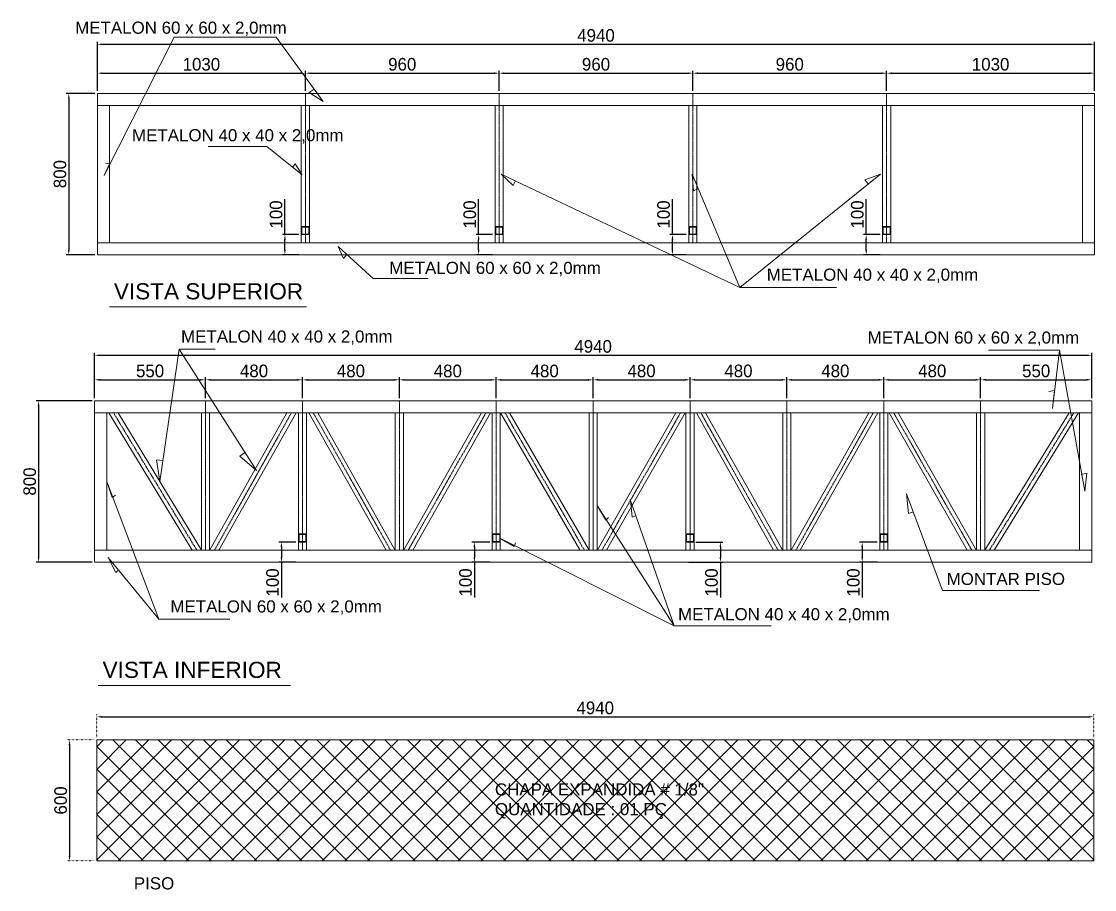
# Model space of a CAD drawing. Header units: millimetres. Extents: x 264998 to 288730, y -52980 to -35752.
# Drawn here: x 265786 to 271102, y -52157 to -47854 of the extents above; entities that cross this region are included whole.
import ezdxf

# ---------------------------------------------------------------- set-up
doc = ezdxf.new("R2010")
doc.units = ezdxf.units.MM
doc.header["$LTSCALE"] = 0.2
for name, pattern in [('ACAD_ISO02W100', [15, 12, -3]), ('ACAD_ISO07W100', [3, 0, -3]), ('CENTER', [50.8, 31.75, -6.35, 6.35, -6.35])]:
    doc.linetypes.add(name, pattern=pattern)
for name, color, linetype, lineweight in [('03', 3, 'Continuous', 15), ('04', 4, 'Continuous', 5), ('CENT 1', 1, 'CENTER', 9), ('COTA', 1, 'Continuous', 9), ('FRL2', 2, 'ACAD_ISO02W100', 13), ('TESTE', 8, 'Continuous', 15)]:
    doc.layers.add(name, color=color, linetype=linetype, lineweight=lineweight)
doc.styles.add('1-20', font='arial.ttf', dxfattribs={"height": 4})
doc.styles.add('1-75', font='arial.ttf', dxfattribs={"height": 15})
doc.dimstyles.new('ESC25', dxfattribs={"dimscale": 25, "dimtxt": 2.5, "dimasz": 1, "dimexe": 0.5, "dimexo": 0.5, "dimgap": 0.5, "dimtad": 1, "dimdec": 0, "dimzin": 0, "dimdsep": 46, "dimtxsty": 'Standard', "dimcen": 1.5, "dimclrd": 1, "dimclre": 1, "dimclrt": 2, "dimadec": 0, "dimazin": 0, "dimtfac": 1, "dimtdec": 0, "dimtofl": 0, "dimtmove": 0, "dimatfit": 3, "dimfxl": 1, "dimtolj": 1, "dimtzin": 0, "dimarcsym": 0})

# ---------------------------------------------------------------- blocks, each defined once
blk = doc.blocks.new('*D9')
at = {"layer": '03', "color": 1, "lineweight": -2, "transparency": 16777216}
for p, q in [((266147.8, -49722.1), (266147.8, -49496.3)), ((266172.8, -49508.8), (271062.8, -49508.8)), ((271087.8, -49722.1), (271087.8, -49496.3))]:
    blk.add_line(p, q, dxfattribs=at)
at = {"layer": '03', "color": 1, "transparency": 16777216}
for points in [[(266172.8, -49504.7), (266172.8, -49513), (266147.8, -49508.8)], [(271062.8, -49504.7), (271062.8, -49513), (271087.8, -49508.8)]]:
    blk.add_solid(points, dxfattribs=at)
at = {"layer": '03', "color": 2, "transparency": 16777216, "insert": (268617.8, -49465.1), "char_height": 62.5, "attachment_point": 5}
blk.add_mtext('\\A1;4940', dxfattribs=at)
blk = doc.blocks.new('*D10')
at = {"layer": '03', "color": 1, "lineweight": -2, "transparency": 16777216}
for p, q in [((266135.3, -49734.6), (265857.8, -49734.6)), ((265870.3, -49759.6), (265870.3, -50509.6)), ((266135.3, -50534.6), (265857.8, -50534.6))]:
    blk.add_line(p, q, dxfattribs=at)
at = {"layer": '03', "color": 1, "transparency": 16777216}
for points in [[(265866.1, -49759.6), (265874.4, -49759.6), (265870.3, -49734.6)], [(265866.1, -50509.6), (265874.4, -50509.6), (265870.3, -50534.6)]]:
    blk.add_solid(points, dxfattribs=at)
at = {"layer": '03', "color": 2, "transparency": 16777216, "insert": (265826.5, -50134.6), "char_height": 62.5, "attachment_point": 5, "rotation": 90}
blk.add_mtext('\\A1;800', dxfattribs=at)
blk = doc.blocks.new('*D11')
at = {"layer": '03', "color": 1, "lineweight": -2, "transparency": 16777216}
for p, q in [((266147.8, -49722.1), (266147.8, -49617.8)), ((266172.8, -49630.3), (266672.8, -49630.3)), ((266697.8, -49722.1), (266697.8, -49617.8))]:
    blk.add_line(p, q, dxfattribs=at)
at = {"layer": '03', "color": 1, "transparency": 16777216}
for points in [[(266172.8, -49626.1), (266172.8, -49634.4), (266147.8, -49630.3)], [(266672.8, -49626.1), (266672.8, -49634.4), (266697.8, -49630.3)]]:
    blk.add_solid(points, dxfattribs=at)
at = {"layer": '03', "color": 2, "transparency": 16777216, "insert": (266422.8, -49586.5), "char_height": 62.5, "attachment_point": 5}
blk.add_mtext('\\A1;550', dxfattribs=at)
blk = doc.blocks.new('*D12')
at = {"layer": '03', "color": 1, "lineweight": -2, "transparency": 16777216}
for p, q in [((266697.8, -49722.1), (266697.8, -49617.8)), ((266722.8, -49630.3), (267152.8, -49630.3)), ((267177.8, -49722.1), (267177.8, -49617.8))]:
    blk.add_line(p, q, dxfattribs=at)
at = {"layer": '03', "color": 1, "transparency": 16777216}
for points in [[(266722.8, -49626.1), (266722.8, -49634.4), (266697.8, -49630.3)], [(267152.8, -49626.1), (267152.8, -49634.4), (267177.8, -49630.3)]]:
    blk.add_solid(points, dxfattribs=at)
at = {"layer": '03', "color": 2, "transparency": 16777216, "insert": (266937.8, -49586.5), "char_height": 62.5, "attachment_point": 5}
blk.add_mtext('\\A1;480', dxfattribs=at)
blk = doc.blocks.new('*D13')
at = {"layer": '03', "color": 1, "lineweight": -2, "transparency": 16777216}
for p, q in [((268617.8, -49722.1), (268617.8, -49617.8)), ((268642.8, -49630.3), (269072.8, -49630.3)), ((269097.8, -49722.1), (269097.8, -49617.8))]:
    blk.add_line(p, q, dxfattribs=at)
at = {"layer": '03', "color": 1, "transparency": 16777216}
for points in [[(268642.8, -49626.1), (268642.8, -49634.4), (268617.8, -49630.3)], [(269072.8, -49626.1), (269072.8, -49634.4), (269097.8, -49630.3)]]:
    blk.add_solid(points, dxfattribs=at)
at = {"layer": '03', "color": 2, "transparency": 16777216, "insert": (268857.8, -49586.5), "char_height": 62.5, "attachment_point": 5}
blk.add_mtext('\\A1;480', dxfattribs=at)
blk = doc.blocks.new('*D14')
at = {"layer": '03', "color": 1, "lineweight": -2, "transparency": 16777216}
for p, q in [((269097.8, -49722.1), (269097.8, -49617.8)), ((269122.8, -49630.3), (269552.8, -49630.3)), ((269577.8, -49722.1), (269577.8, -49617.8))]:
    blk.add_line(p, q, dxfattribs=at)
at = {"layer": '03', "color": 1, "transparency": 16777216}
for points in [[(269122.8, -49626.1), (269122.8, -49634.4), (269097.8, -49630.3)], [(269552.8, -49626.1), (269552.8, -49634.4), (269577.8, -49630.3)]]:
    blk.add_solid(points, dxfattribs=at)
at = {"layer": '03', "color": 2, "transparency": 16777216, "insert": (269337.8, -49586.5), "char_height": 62.5, "attachment_point": 5}
blk.add_mtext('\\A1;480', dxfattribs=at)
blk = doc.blocks.new('*D15')
at = {"layer": '03', "color": 1, "lineweight": -2, "transparency": 16777216}
for p, q in [((269577.8, -49722.1), (269577.8, -49617.8)), ((269602.8, -49630.3), (270032.8, -49630.3)), ((270057.8, -49722.1), (270057.8, -49617.8))]:
    blk.add_line(p, q, dxfattribs=at)
at = {"layer": '03', "color": 1, "transparency": 16777216}
for points in [[(269602.8, -49626.1), (269602.8, -49634.4), (269577.8, -49630.3)], [(270032.8, -49626.1), (270032.8, -49634.4), (270057.8, -49630.3)]]:
    blk.add_solid(points, dxfattribs=at)
at = {"layer": '03', "color": 2, "transparency": 16777216, "insert": (269817.8, -49586.5), "char_height": 62.5, "attachment_point": 5}
blk.add_mtext('\\A1;480', dxfattribs=at)
blk = doc.blocks.new('*D16')
at = {"layer": '03', "color": 1, "lineweight": -2, "transparency": 16777216}
for p, q in [((270057.8, -49722.1), (270057.8, -49617.8)), ((270082.8, -49630.3), (270512.8, -49630.3)), ((270537.8, -49722.1), (270537.8, -49617.8))]:
    blk.add_line(p, q, dxfattribs=at)
at = {"layer": '03', "color": 1, "transparency": 16777216}
for points in [[(270082.8, -49626.1), (270082.8, -49634.4), (270057.8, -49630.3)], [(270512.8, -49626.1), (270512.8, -49634.4), (270537.8, -49630.3)]]:
    blk.add_solid(points, dxfattribs=at)
at = {"layer": '03', "color": 2, "transparency": 16777216, "insert": (270297.8, -49586.5), "char_height": 62.5, "attachment_point": 5}
blk.add_mtext('\\A1;480', dxfattribs=at)
blk = doc.blocks.new('*D17')
at = {"layer": '03', "color": 1, "lineweight": -2, "transparency": 16777216}
for p, q in [((270537.8, -49722.1), (270537.8, -49617.8)), ((270562.8, -49630.3), (271062.8, -49630.3)), ((271087.8, -49722.1), (271087.8, -49617.8))]:
    blk.add_line(p, q, dxfattribs=at)
at = {"layer": '03', "color": 1, "transparency": 16777216}
for points in [[(270562.8, -49626.1), (270562.8, -49634.4), (270537.8, -49630.3)], [(271062.8, -49626.1), (271062.8, -49634.4), (271087.8, -49630.3)]]:
    blk.add_solid(points, dxfattribs=at)
at = {"layer": '03', "color": 2, "transparency": 16777216, "insert": (270812.8, -49586.5), "char_height": 62.5, "attachment_point": 5}
blk.add_mtext('\\A1;550', dxfattribs=at)
blk = doc.blocks.new('*D22')
at = {"layer": '03', "color": 1, "lineweight": -2, "transparency": 16777216}
for p, q in [((266162, -48198.2), (266162, -47954.6)), ((266187, -47967.1), (271077, -47967.1)), ((271102, -48198.2), (271102, -47954.6))]:
    blk.add_line(p, q, dxfattribs=at)
at = {"layer": '03', "color": 1, "transparency": 16777216}
for points in [[(266187, -47963), (266187, -47971.3), (266162, -47967.1)], [(271077, -47963), (271077, -47971.3), (271102, -47967.1)]]:
    blk.add_solid(points, dxfattribs=at)
at = {"layer": '03', "color": 2, "transparency": 16777216, "insert": (268632, -47923.4), "char_height": 62.5, "attachment_point": 5}
blk.add_mtext('\\A1;4940', dxfattribs=at)
blk = doc.blocks.new('*D23')
at = {"layer": '03', "color": 1, "lineweight": -2, "transparency": 16777216}
for p, q in [((266149.5, -48210.7), (266007.6, -48210.7)), ((266020.1, -48235.7), (266020.1, -48985.7)), ((266149.5, -49010.7), (266007.6, -49010.7))]:
    blk.add_line(p, q, dxfattribs=at)
at = {"layer": '03', "color": 1, "transparency": 16777216}
for points in [[(266016, -48235.7), (266024.3, -48235.7), (266020.1, -48210.7)], [(266016, -48985.7), (266024.3, -48985.7), (266020.1, -49010.7)]]:
    blk.add_solid(points, dxfattribs=at)
at = {"layer": '03', "color": 2, "transparency": 16777216, "insert": (265976.4, -48610.7), "char_height": 62.5, "attachment_point": 5, "rotation": 90}
blk.add_mtext('\\A1;800', dxfattribs=at)
blk = doc.blocks.new('*D24')
at = {"layer": '03', "color": 1, "lineweight": -2, "transparency": 16777216}
for p, q in [((266162, -48198.2), (266162, -48098)), ((266187, -48110.5), (267167, -48110.5)), ((267192, -48198.2), (267192, -48098))]:
    blk.add_line(p, q, dxfattribs=at)
at = {"layer": '03', "color": 1, "transparency": 16777216}
for points in [[(266187, -48106.3), (266187, -48114.6), (266162, -48110.5)], [(267167, -48106.3), (267167, -48114.6), (267192, -48110.5)]]:
    blk.add_solid(points, dxfattribs=at)
at = {"layer": '03', "color": 2, "transparency": 16777216, "insert": (266677, -48066.7), "char_height": 62.5, "attachment_point": 5}
blk.add_mtext('\\A1;1030', dxfattribs=at)
blk = doc.blocks.new('*D25')
at = {"layer": '03', "color": 1, "lineweight": -2, "transparency": 16777216}
for p, q in [((267192, -48198.2), (267192, -48098)), ((267217, -48110.5), (268127, -48110.5)), ((268152, -48198.2), (268152, -48098))]:
    blk.add_line(p, q, dxfattribs=at)
at = {"layer": '03', "color": 1, "transparency": 16777216}
for points in [[(267217, -48106.3), (267217, -48114.6), (267192, -48110.5)], [(268127, -48106.3), (268127, -48114.6), (268152, -48110.5)]]:
    blk.add_solid(points, dxfattribs=at)
at = {"layer": '03', "color": 2, "transparency": 16777216, "insert": (267672, -48066.7), "char_height": 62.5, "attachment_point": 5}
blk.add_mtext('\\A1;960', dxfattribs=at)
blk = doc.blocks.new('*D26')
at = {"layer": '03', "color": 1, "lineweight": -2, "transparency": 16777216}
for p, q in [((268152, -48198.2), (268152, -48098)), ((268177, -48110.5), (269087, -48110.5)), ((269112, -48198.2), (269112, -48098))]:
    blk.add_line(p, q, dxfattribs=at)
at = {"layer": '03', "color": 1, "transparency": 16777216}
for points in [[(268177, -48106.3), (268177, -48114.6), (268152, -48110.5)], [(269087, -48106.3), (269087, -48114.6), (269112, -48110.5)]]:
    blk.add_solid(points, dxfattribs=at)
at = {"layer": '03', "color": 2, "transparency": 16777216, "insert": (268632, -48066.7), "char_height": 62.5, "attachment_point": 5}
blk.add_mtext('\\A1;960', dxfattribs=at)
blk = doc.blocks.new('*D27')
at = {"layer": '03', "color": 1, "lineweight": -2, "transparency": 16777216}
for p, q in [((269112, -48198.2), (269112, -48098)), ((269137, -48110.5), (270047, -48110.5)), ((270072, -48198.2), (270072, -48098))]:
    blk.add_line(p, q, dxfattribs=at)
at = {"layer": '03', "color": 1, "transparency": 16777216}
for points in [[(269137, -48106.3), (269137, -48114.6), (269112, -48110.5)], [(270047, -48106.3), (270047, -48114.6), (270072, -48110.5)]]:
    blk.add_solid(points, dxfattribs=at)
at = {"layer": '03', "color": 2, "transparency": 16777216, "insert": (269592, -48066.7), "char_height": 62.5, "attachment_point": 5}
blk.add_mtext('\\A1;960', dxfattribs=at)
blk = doc.blocks.new('*D28')
at = {"layer": '03', "color": 1, "lineweight": -2, "transparency": 16777216}
for p, q in [((270072, -48198.2), (270072, -48098)), ((270097, -48110.5), (271077, -48110.5)), ((271102, -48198.2), (271102, -48098))]:
    blk.add_line(p, q, dxfattribs=at)
at = {"layer": '03', "color": 1, "transparency": 16777216}
for points in [[(270097, -48106.3), (270097, -48114.6), (270072, -48110.5)], [(271077, -48106.3), (271077, -48114.6), (271102, -48110.5)]]:
    blk.add_solid(points, dxfattribs=at)
at = {"layer": '03', "color": 2, "transparency": 16777216, "insert": (270587, -48066.7), "char_height": 62.5, "attachment_point": 5}
blk.add_mtext('\\A1;1030', dxfattribs=at)
blk = doc.blocks.new('*D29')
at = {"layer": 'TESTE', "color": 1, "lineweight": -2, "transparency": 16777216}
for p, q in [((267177.8, -49722.1), (267177.8, -49618)), ((267202.8, -49630.5), (267632.8, -49630.5)), ((267657.8, -49722.1), (267657.8, -49618))]:
    blk.add_line(p, q, dxfattribs=at)
at = {"layer": 'TESTE', "color": 1, "transparency": 16777216}
for points in [[(267202.8, -49626.4), (267202.8, -49634.7), (267177.8, -49630.5)], [(267632.8, -49626.4), (267632.8, -49634.7), (267657.8, -49630.5)]]:
    blk.add_solid(points, dxfattribs=at)
at = {"layer": 'TESTE', "color": 2, "transparency": 16777216, "insert": (267417.8, -49586.8), "char_height": 62.5, "attachment_point": 5}
blk.add_mtext('\\A1;480', dxfattribs=at)
blk = doc.blocks.new('*D30')
at = {"layer": 'TESTE', "color": 1, "lineweight": -2, "transparency": 16777216}
for p, q in [((267657.8, -49722.1), (267657.8, -49618)), ((267682.8, -49630.5), (268112.8, -49630.5)), ((268137.8, -49722.1), (268137.8, -49618))]:
    blk.add_line(p, q, dxfattribs=at)
at = {"layer": 'TESTE', "color": 1, "transparency": 16777216}
for points in [[(267682.8, -49626.4), (267682.8, -49634.7), (267657.8, -49630.5)], [(268112.8, -49626.4), (268112.8, -49634.7), (268137.8, -49630.5)]]:
    blk.add_solid(points, dxfattribs=at)
at = {"layer": 'TESTE', "color": 2, "transparency": 16777216, "insert": (267897.8, -49586.8), "char_height": 62.5, "attachment_point": 5}
blk.add_mtext('\\A1;480', dxfattribs=at)
blk = doc.blocks.new('*D31')
at = {"layer": 'TESTE', "color": 1, "lineweight": -2, "transparency": 16777216}
for p, q in [((268137.8, -49722.1), (268137.8, -49618)), ((268162.8, -49630.5), (268592.8, -49630.5)), ((268617.8, -49722.1), (268617.8, -49618))]:
    blk.add_line(p, q, dxfattribs=at)
at = {"layer": 'TESTE', "color": 1, "transparency": 16777216}
for points in [[(268162.8, -49626.4), (268162.8, -49634.7), (268137.8, -49630.5)], [(268592.8, -49626.4), (268592.8, -49634.7), (268617.8, -49630.5)]]:
    blk.add_solid(points, dxfattribs=at)
at = {"layer": 'TESTE', "color": 2, "transparency": 16777216, "insert": (268377.8, -49586.8), "char_height": 62.5, "attachment_point": 5}
blk.add_mtext('\\A1;480', dxfattribs=at)
blk = doc.blocks.new('*D32')
at = {"layer": 'COTA', "color": 1, "linetype": 'ACAD_ISO07W100', "lineweight": -2, "transparency": 16777216}
for p, q in [((266145.9, -51415.4), (266011.1, -51415.4)), ((266145.9, -52015.4), (266011.1, -52015.4))]:
    blk.add_line(p, q, dxfattribs=at)
at = {"layer": 'COTA', "color": 1, "lineweight": -2, "transparency": 16777216}
blk.add_line((266023.6, -51440.4), (266023.6, -51990.4), dxfattribs=at)
at = {"layer": 'COTA', "color": 1, "transparency": 16777216}
for points in [[(266019.4, -51440.4), (266027.7, -51440.4), (266023.6, -51415.4)], [(266019.4, -51990.4), (266027.7, -51990.4), (266023.6, -52015.4)]]:
    blk.add_solid(points, dxfattribs=at)
at = {"layer": 'COTA', "color": 2, "transparency": 16777216, "insert": (265979.8, -51715.4), "char_height": 62.5, "attachment_point": 5, "rotation": 90}
blk.add_mtext('\\A1;600', dxfattribs=at)
blk = doc.blocks.new('*D33')
at = {"layer": 'COTA', "color": 1, "linetype": 'ACAD_ISO07W100', "lineweight": -2, "transparency": 16777216}
for p, q in [((266158.4, -51402.9), (266158.4, -51288.1)), ((271098.4, -51402.9), (271098.4, -51288.1))]:
    blk.add_line(p, q, dxfattribs=at)
at = {"layer": 'COTA', "color": 1, "lineweight": -2, "transparency": 16777216}
blk.add_line((266183.4, -51300.6), (271073.4, -51300.6), dxfattribs=at)
at = {"layer": 'COTA', "color": 1, "transparency": 16777216}
for points in [[(266183.4, -51296.5), (266183.4, -51304.8), (266158.4, -51300.6)], [(271073.4, -51296.5), (271073.4, -51304.8), (271098.4, -51300.6)]]:
    blk.add_solid(points, dxfattribs=at)
at = {"layer": 'COTA', "color": 2, "transparency": 16777216, "insert": (268628.4, -51256.9), "char_height": 62.5, "attachment_point": 5}
blk.add_mtext('\\A1;4940', dxfattribs=at)
blk = doc.blocks.new('*D38')
at = {"layer": 'COTA', "color": 1, "lineweight": -2, "transparency": 16777216}
for p, q in [((267145.3, -50434.6), (267061, -50434.6)), ((267073.5, -50459.6), (267073.5, -50509.6)), ((267145.3, -50534.6), (267061, -50534.6)), ((267073.5, -50534.6), (267073.5, -50709.6))]:
    blk.add_line(p, q, dxfattribs=at)
at = {"layer": 'COTA', "color": 1, "transparency": 16777216}
for points in [[(267069.3, -50459.6), (267077.7, -50459.6), (267073.5, -50434.6)], [(267069.3, -50509.6), (267077.7, -50509.6), (267073.5, -50534.6)]]:
    blk.add_solid(points, dxfattribs=at)
at = {"layer": 'COTA', "color": 2, "transparency": 16777216, "insert": (267029.8, -50634.6), "char_height": 62.5, "attachment_point": 5, "rotation": 90}
blk.add_mtext('\\A1;100', dxfattribs=at)
blk = doc.blocks.new('*D39')
at = {"layer": 'COTA', "color": 1, "lineweight": -2, "transparency": 16777216}
for p, q in [((268105.3, -50434.6), (268017, -50434.6)), ((268029.5, -50459.6), (268029.5, -50509.6)), ((268105.3, -50534.6), (268017, -50534.6)), ((268029.5, -50534.6), (268029.5, -50709.6))]:
    blk.add_line(p, q, dxfattribs=at)
at = {"layer": 'COTA', "color": 1, "transparency": 16777216}
for points in [[(268025.3, -50459.6), (268033.7, -50459.6), (268029.5, -50434.6)], [(268025.3, -50509.6), (268033.7, -50509.6), (268029.5, -50534.6)]]:
    blk.add_solid(points, dxfattribs=at)
at = {"layer": 'COTA', "color": 2, "transparency": 16777216, "insert": (267985.8, -50634.6), "char_height": 62.5, "attachment_point": 5, "rotation": 90}
blk.add_mtext('\\A1;100', dxfattribs=at)
blk = doc.blocks.new('*D40')
at = {"layer": 'COTA', "color": 1, "lineweight": -2, "transparency": 16777216}
for p, q in [((269127.3, -50434.6), (269260.7, -50434.6)), ((269248.2, -50459.6), (269248.2, -50509.6)), ((269090.3, -50534.6), (269260.7, -50534.6)), ((269248.2, -50534.6), (269248.2, -50709.6))]:
    blk.add_line(p, q, dxfattribs=at)
at = {"layer": 'COTA', "color": 1, "transparency": 16777216}
for points in [[(269244, -50459.6), (269252.4, -50459.6), (269248.2, -50434.6)], [(269244, -50509.6), (269252.4, -50509.6), (269248.2, -50534.6)]]:
    blk.add_solid(points, dxfattribs=at)
at = {"layer": 'COTA', "color": 2, "transparency": 16777216, "insert": (269204.4, -50634.6), "char_height": 62.5, "attachment_point": 5, "rotation": 90}
blk.add_mtext('\\A1;100', dxfattribs=at)
blk = doc.blocks.new('*D41')
at = {"layer": 'COTA', "color": 1, "lineweight": -2, "transparency": 16777216}
for p, q in [((270025.3, -50434.6), (269938.3, -50434.6)), ((269950.8, -50459.6), (269950.8, -50509.6)), ((270025.3, -50534.6), (269938.3, -50534.6)), ((269950.8, -50534.6), (269950.8, -50709.6))]:
    blk.add_line(p, q, dxfattribs=at)
at = {"layer": 'COTA', "color": 1, "transparency": 16777216}
for points in [[(269946.6, -50459.6), (269955, -50459.6), (269950.8, -50434.6)], [(269946.6, -50509.6), (269955, -50509.6), (269950.8, -50534.6)]]:
    blk.add_solid(points, dxfattribs=at)
at = {"layer": 'COTA', "color": 2, "transparency": 16777216, "insert": (269907, -50634.6), "char_height": 62.5, "attachment_point": 5, "rotation": 90}
blk.add_mtext('\\A1;100', dxfattribs=at)
blk = doc.blocks.new('*D42')
at = {"layer": 'COTA', "color": 1, "lineweight": -2, "transparency": 16777216}
for p, q in [((267090.6, -48910.7), (267090.6, -48735.7)), ((267159.5, -48910.7), (267078.1, -48910.7)), ((267090.6, -48985.7), (267090.6, -48935.7)), ((267159.5, -49010.7), (267078.1, -49010.7))]:
    blk.add_line(p, q, dxfattribs=at)
at = {"layer": 'COTA', "color": 1, "transparency": 16777216}
for points in [[(267086.5, -48935.7), (267094.8, -48935.7), (267090.6, -48910.7)], [(267086.5, -48985.7), (267094.8, -48985.7), (267090.6, -49010.7)]]:
    blk.add_solid(points, dxfattribs=at)
at = {"layer": 'COTA', "color": 2, "transparency": 16777216, "insert": (267046.9, -48810.7), "char_height": 62.5, "attachment_point": 5, "rotation": 90}
blk.add_mtext('\\A1;100', dxfattribs=at)
blk = doc.blocks.new('*D43')
at = {"layer": 'COTA', "color": 1, "lineweight": -2, "transparency": 16777216}
for p, q in [((268050.6, -48910.7), (268050.6, -48735.7)), ((268119.5, -48910.7), (268038.1, -48910.7)), ((268050.6, -48985.7), (268050.6, -48935.7)), ((268119.5, -49010.7), (268038.1, -49010.7))]:
    blk.add_line(p, q, dxfattribs=at)
at = {"layer": 'COTA', "color": 1, "transparency": 16777216}
for points in [[(268046.5, -48935.7), (268054.8, -48935.7), (268050.6, -48910.7)], [(268046.5, -48985.7), (268054.8, -48985.7), (268050.6, -49010.7)]]:
    blk.add_solid(points, dxfattribs=at)
at = {"layer": 'COTA', "color": 2, "transparency": 16777216, "insert": (268006.9, -48810.7), "char_height": 62.5, "attachment_point": 5, "rotation": 90}
blk.add_mtext('\\A1;100', dxfattribs=at)
blk = doc.blocks.new('*D44')
at = {"layer": 'COTA', "color": 1, "lineweight": -2, "transparency": 16777216}
for p, q in [((269010.6, -48910.7), (269010.6, -48735.7)), ((269079.5, -48910.7), (268998.1, -48910.7)), ((269010.6, -48985.7), (269010.6, -48935.7)), ((269079.5, -49010.7), (268998.1, -49010.7))]:
    blk.add_line(p, q, dxfattribs=at)
at = {"layer": 'COTA', "color": 1, "transparency": 16777216}
for points in [[(269006.5, -48935.7), (269014.8, -48935.7), (269010.6, -48910.7)], [(269006.5, -48985.7), (269014.8, -48985.7), (269010.6, -49010.7)]]:
    blk.add_solid(points, dxfattribs=at)
at = {"layer": 'COTA', "color": 2, "transparency": 16777216, "insert": (268966.9, -48810.7), "char_height": 62.5, "attachment_point": 5, "rotation": 90}
blk.add_mtext('\\A1;100', dxfattribs=at)
blk = doc.blocks.new('*D45')
at = {"layer": 'COTA', "color": 1, "lineweight": -2, "transparency": 16777216}
for p, q in [((269970.6, -48910.7), (269970.6, -48735.7)), ((270039.5, -48910.7), (269958.1, -48910.7)), ((269970.6, -48985.7), (269970.6, -48935.7)), ((270039.5, -49010.7), (269958.1, -49010.7))]:
    blk.add_line(p, q, dxfattribs=at)
at = {"layer": 'COTA', "color": 1, "transparency": 16777216}
for points in [[(269966.5, -48935.7), (269974.8, -48935.7), (269970.6, -48910.7)], [(269966.5, -48985.7), (269974.8, -48985.7), (269970.6, -49010.7)]]:
    blk.add_solid(points, dxfattribs=at)
at = {"layer": 'COTA', "color": 2, "transparency": 16777216, "insert": (269926.9, -48810.7), "char_height": 62.5, "attachment_point": 5, "rotation": 90}
blk.add_mtext('\\A1;100', dxfattribs=at)

msp = doc.modelspace()

# ---------------------------------------------------------------- hatches: boundary and pattern name
at = {"layer": '03'}
h = msp.add_hatch(dxfattribs=at)
h.set_pattern_fill('ANSI37', color=256, scale=25)
h.set_pattern_definition([(45, (-49.41, 1479.136), (-56.1266, 56.1266), []), (135, (-49.41, 1479.136), (-56.1266, -56.1266), [])])
h.paths.add_polyline_path([(266158.4, -51415.4), (266158.4, -52015.4), (271098.4, -52015.4), (271098.4, -51415.4)])
h.paths.add_polyline_path([(268111.5, -51825.3), (269003.1, -51825.3), (269003.1, -51707.9), (268111.5, -51707.9)], flags=24)
h.paths.add_polyline_path([(268115.6, -51707.3), (269182.6, -51707.3), (269182.6, -51614.3), (268115.6, -51614.3)], flags=24)

# ---------------------------------------------------------------- linework, layer by layer
at = {"layer": '03', "color": 3}
for p, q in [((266162, -48210.7), (271102, -48210.7)), ((266162, -49010.7), (266162, -48210.7)), ((271102, -48210.7), (271102, -49010.7)), ((266162, -48270.7), (271102, -48270.7)), ((266222, -48950.7), (266222, -48270.7)), ((267172, -48270.7), (267172, -48950.7)), ((267212, -48270.7), (267212, -48950.7)), ((268132, -48270.7), (268132, -48950.7)), ((268172, -48270.7), (268172, -48950.7)), ((269092, -48270.7), (269092, -48950.7)), ((269132, -48270.7), (269132, -48950.7)), ((270052, -48270.7), (270052, -48950.7)), ((270092, -48270.7), (270092, -48950.7)), ((271042, -48270.7), (271042, -48950.7)), ((266162, -48950.7), (271102, -48950.7)), ((266162, -49010.7), (271102, -49010.7)), ((266147.8, -49734.6), (271087.8, -49734.6)), ((266147.8, -50534.6), (266147.8, -49734.6)), ((271087.8, -49734.6), (271087.8, -50534.6)), ((266147.8, -49794.6), (271087.8, -49794.6)), ((266207.8, -50474.6), (266207.8, -49794.6)), ((266631.6, -50474.6), (266218.5, -49794.6)), ((266677.8, -50474.7), (266264.6, -49794.6)), ((266677.8, -49793.6), (266677.8, -50474.6)), ((266717.8, -49793.6), (266717.8, -50474.6)), ((266717.9, -50476.3), (267100.8, -49794.6)), ((266764, -50474.6), (267146.1, -49794.6)), ((267157.8, -49794.6), (267157.8, -50474.6)), ((267197.8, -49794.6), (267197.8, -50474.6)), ((267591.6, -50474.6), (267209.1, -49794.6)), ((267637.8, -50476.2), (267254.3, -49794.6)), ((267637.8, -49793.6), (267637.8, -50474.6)), ((267677.8, -49793.6), (267677.8, -50474.6)), ((267677.9, -50476.1), (268064.2, -49794.6)), ((267724, -50474.6), (268109.5, -49794.6)), ((268117.8, -49794.6), (268117.8, -50474.6)), ((268157.8, -49794.6), (268157.8, -50474.6)), ((268551.7, -50473.6), (268158.4, -49794.6)), ((268597.8, -50474.6), (268204, -49794.6)), ((268597.8, -49793.6), (268597.8, -50474.6)), ((268637.8, -49793.6), (268637.8, -50474.6)), ((268637.9, -50475.9), (269028, -49794.6)), ((268684, -50474.6), (269073.4, -49794.6)), ((269077.8, -49794.6), (269077.8, -50474.6)), ((269117.8, -49794.6), (269117.8, -50474.6)), ((269511.3, -50474.6), (269129.1, -49794.6)), ((269557.5, -50476.2), (269174.3, -49794.6)), ((269557.8, -49793.6), (269557.8, -50474.6)), ((269597.8, -49793.6), (269597.8, -50474.6)), ((269598.7, -50474.6), (269983.2, -49794.6)), ((269644, -50474.6), (270028.5, -49794.6)), ((270037.8, -49794.6), (270037.8, -50474.6)), ((270077.8, -49794.6), (270077.8, -50474.6)), ((270471.6, -50474.6), (270084.4, -49794.6)), ((270517.8, -50476), (270129.8, -49794.6)), ((270517.8, -49793.6), (270517.8, -50474.6)), ((270557.8, -49793.6), (270557.8, -50474.6)), ((270557.8, -50474.4), (270976.2, -49794.6)), ((270604, -50474.6), (271022.5, -49794.6)), ((271027.8, -49794.6), (271027.8, -50474.6)), ((266147.8, -50474.6), (271087.8, -50474.6)), ((266147.8, -50534.6), (271087.8, -50534.6))]:
    msp.add_line(p, q, dxfattribs=at)
at = {"layer": '03'}
for p, q in [((267197.8, -50394.6), (267157.8, -50394.6)), ((267157.8, -50394.6), (267157.8, -50434.6)), ((267194.8, -50397.6), (267160.8, -50397.6)), ((267160.8, -50397.6), (267160.8, -50431.6)), ((267194.8, -50431.6), (267194.8, -50397.6)), ((267197.8, -50434.6), (267197.8, -50394.6)), ((268157.8, -50394.6), (268117.8, -50394.6)), ((268117.8, -50394.6), (268117.8, -50434.6)), ((268154.8, -50397.6), (268120.8, -50397.6)), ((268120.8, -50397.6), (268120.8, -50431.6)), ((268154.8, -50431.6), (268154.8, -50397.6)), ((268157.8, -50434.6), (268157.8, -50394.6)), ((269117.8, -50394.6), (269077.8, -50394.6)), ((269077.8, -50394.6), (269077.8, -50434.6)), ((269114.8, -50397.6), (269080.8, -50397.6)), ((269080.8, -50397.6), (269080.8, -50431.6)), ((269114.8, -50431.6), (269114.8, -50397.6)), ((269117.8, -50434.6), (269117.8, -50394.6)), ((270077.8, -50394.6), (270037.8, -50394.6)), ((270037.8, -50394.6), (270037.8, -50434.6)), ((270074.8, -50397.6), (270040.8, -50397.6)), ((270040.8, -50397.6), (270040.8, -50431.6)), ((270074.8, -50431.6), (270074.8, -50397.6)), ((270077.8, -50434.6), (270077.8, -50394.6)), ((267157.8, -50434.6), (267197.8, -50434.6)), ((267160.8, -50431.6), (267194.8, -50431.6)), ((268117.8, -50434.6), (268157.8, -50434.6)), ((268120.8, -50431.6), (268154.8, -50431.6)), ((269077.8, -50434.6), (269117.8, -50434.6)), ((269080.8, -50431.6), (269114.8, -50431.6)), ((270037.8, -50434.6), (270077.8, -50434.6)), ((270040.8, -50431.6), (270074.8, -50431.6)), ((268787.8, -50474.6), (269387.8, -50474.6))]:
    msp.add_line(p, q, dxfattribs=at)
msp.add_lwpolyline([(266247.8, -49794.6), (270987.8, -49794.6)], dxfattribs=at)
msp.add_lwpolyline([(266158.4, -51415.4), (271098.4, -51415.4), (271098.4, -52015.4), (266158.4, -52015.4)], close=True, dxfattribs=at)
at = {"layer": '04'}
for p, q in [((266542.7, -47931.5), (266194.5, -48617.5)), ((266542.7, -47931.5), (267047.8, -47931.5)), ((267047.8, -47931.5), (267280.8, -48250.8)), ((267211.1, -48206.6), (267235.5, -48188.8)), ((267280.8, -48250.8), (267211.1, -48206.6)), ((267001.5, -48473.2), (266710.5, -48473.2)), ((267001.5, -48473.2), (267177, -48614.3)), ((266194.5, -48617.5), (266222.3, -48559.4)), ((266222.3, -48559.4), (266202.3, -48556.9)), ((267142, -48560.3), (267129.3, -48576)), ((267177, -48614.3), (267142, -48560.3)), ((269343.8, -49172.7), (268162, -48610.7)), ((267528.6, -49128.2), (267354.5, -48969.7)), ((267354.5, -48969.7), (267380.6, -49028.6)), ((267380.6, -49028.6), (267398.1, -49009.4)), ((267800.9, -49128.2), (267528.6, -49128.2)), ((266566.9, -49478.6), (266471.2, -50134.7)), ((266949.7, -50079.1), (266566.9, -49478.6)), ((266566.9, -49478.6), (266745.8, -49478.6)), ((270928.7, -49483.7), (270577.3, -49483.7)), ((270928.7, -49483.7), (270893, -49771.7)), ((271053.8, -50181.8), (270928.7, -49483.7)), ((270903, -49683.3), (270875.7, -49689)), ((270893, -49771.7), (270903, -49683.3)), ((266471.2, -50134.7), (266455, -50027)), ((266455, -50027), (266484.1, -50030.6)), ((266866.6, -50008.7), (266891, -49992.3)), ((266949.7, -50079.1), (266866.6, -50008.7)), ((271063.8, -50093.5), (271036.5, -50099.2)), ((271053.8, -50181.8), (271063.8, -50093.5)), ((266466.6, -50816.7), (266207.8, -50134.6)), ((266466.6, -50816.7), (266214.6, -50510.3)), ((266817.9, -50816.7), (266466.6, -50816.7))]:
    msp.add_line(p, q, dxfattribs=at)
at = {"layer": '04', "color": 4}
for p, q in [((268161.9, -48610.7), (268221.8, -48667.3)), ((268221.8, -48667.3), (268232.7, -48643.7)), ((269108.6, -48610.7), (269343.8, -49172.7)), ((269108.6, -48610.7), (269114.8, -48692.8)), ((269343.8, -49172.7), (270042, -48610.7)), ((270042, -48610.7), (269964.7, -48639.1)), ((269964.7, -48639.1), (269980.9, -48659.4)), ((269114.8, -48692.8), (269138.8, -48682.8)), ((269823.9, -49172.7), (269343.8, -49172.7)), ((266220.9, -49269), (267197.5, -49269)), ((266207.8, -50134.6), (266235.3, -50213.5)), ((266235.3, -50213.5), (266251.8, -50202.9)), ((268801.6, -50223.1), (269019.3, -50849.8)), ((268803.1, -50227.4), (268810.7, -50310.6)), ((270170, -50196), (270349.5, -50674.9)), ((270170, -50196), (270179.5, -50293.5)), ((269019.3, -50849.8), (268637.8, -50253.6)), ((268637.8, -50253.6), (268680, -50325.7)), ((270179.5, -50293.5), (270200.9, -50286.2)), ((268680, -50325.7), (268694.1, -50312.1)), ((268810.7, -50310.6), (268829.3, -50304.3)), ((269019.3, -50849.8), (268154.8, -50414.6)), ((268154.8, -50414.6), (268227.1, -50456.7)), ((268227.1, -50456.7), (268232.7, -50437.9)), ((266214.6, -50510.3), (266252.6, -50584.7)), ((266252.6, -50584.7), (266267.5, -50571.9)), ((270829.6, -50674.9), (270349.5, -50674.9)), ((269499.4, -50849.8), (269019.3, -50849.8)), ((266165, -51145.7), (267118.1, -51145.7))]:
    msp.add_line(p, q, dxfattribs=at)
at = {"layer": '04'}
for points in [[(267235.5, -48188.8), (267211.1, -48206.6), (267280.8, -48250.8), (267235.5, -48188.8)], [(266194.5, -48617.5), (266222.3, -48559.4), (266202.3, -48556.9), (266194.5, -48617.5)], [(267177, -48614.3), (267142, -48560.3), (267129.3, -48576), (267177, -48614.3)], [(267380.6, -49028.6), (267397, -49010.7), (267354.5, -48969.7), (267380.6, -49028.6)], [(270893, -49771.7), (270903, -49683.3), (270875.7, -49689), (270893, -49771.7)], [(266471.2, -50134.7), (266484.1, -50030.6), (266455, -50027), (266471.2, -50134.7)], [(266949.7, -50079.1), (266891, -49992.3), (266866.6, -50008.7), (266949.7, -50079.1)], [(271053.8, -50181.8), (271063.8, -50093.5), (271036.5, -50099.2), (271053.8, -50181.8)]]:
    msp.add_solid(points, dxfattribs=at)
at = {"layer": '04', "color": 4}
for points in [[(268161.9, -48610.7), (268221.8, -48667.3), (268232.7, -48643.7), (268161.9, -48610.7)], [(269108.6, -48610.7), (269114.8, -48692.8), (269138.8, -48682.8), (269108.6, -48610.7)], [(270042, -48610.7), (269964.7, -48639.1), (269980.9, -48659.4), (270042, -48610.7)], [(266207.8, -50134.6), (266235.3, -50213.5), (266251.8, -50202.9), (266207.8, -50134.6)], [(268803.1, -50227.4), (268810.7, -50310.6), (268829.3, -50304.3), (268803.1, -50227.4)], [(270170, -50196), (270179.5, -50293.5), (270200.9, -50286.2), (270170, -50196)], [(268637.8, -50253.6), (268680, -50325.7), (268694.1, -50312.1), (268637.8, -50253.6)], [(268154.8, -50414.6), (268227.1, -50456.7), (268232.7, -50437.9), (268154.8, -50414.6)], [(266214.6, -50510.3), (266252.6, -50584.7), (266267.5, -50571.9), (266214.6, -50510.3)]]:
    msp.add_solid(points, dxfattribs=at)
at = {"layer": 'CENT 1', "color": 1}
for p, q in [((267192, -48210.7), (267192, -48950.7)), ((268152, -48210.7), (268152, -48950.7)), ((269112, -48210.7), (269112, -48950.7)), ((270072, -48210.7), (270072, -48950.7)), ((266697.8, -49734.6), (266697.8, -50474.6)), ((267177.8, -49734.6), (267177.8, -50474.6)), ((267657.8, -49734.6), (267657.8, -50474.6)), ((268137.8, -49734.6), (268137.8, -50474.6)), ((268617.8, -49734.6), (268617.8, -50474.6)), ((269097.8, -49734.6), (269097.8, -50474.6)), ((269577.8, -49734.6), (269577.8, -50474.6)), ((270057.8, -49734.6), (270057.8, -50474.6)), ((270537.8, -49734.6), (270537.8, -50474.6)), ((266654.3, -50474.7), (266241.9, -49794.6)), ((266741.4, -50475.4), (267123.1, -49794.6)), ((267614.3, -50475.4), (267232, -49794.6)), ((267701.4, -50475.3), (268086.5, -49794.6)), ((268574.3, -50474.1), (268181.5, -49794.6)), ((268661.4, -50475.2), (269050.4, -49794.6)), ((269097.8, -49793.6), (269097.8, -50474.6)), ((269533.9, -50475.4), (269152, -49794.6)), ((269621.4, -50475.4), (270005.6, -49794.6)), ((270494.3, -50475.3), (270107.4, -49794.6)), ((270581.4, -50474.5), (270999, -49794.6))]:
    msp.add_line(p, q, dxfattribs=at)
at = {"layer": 'CENT 1'}
msp.add_line((268617.8, -49794.6), (268617.8, -50474.6), dxfattribs=at)
at = {"layer": 'FRL2'}
for p, q in [((267212, -48870.7), (267172, -48870.7)), ((267172, -48870.7), (267172, -48910.7)), ((267172, -48910.7), (267212, -48910.7)), ((267209, -48873.7), (267175, -48873.7)), ((267175, -48873.7), (267175, -48907.7)), ((267175, -48907.7), (267209, -48907.7)), ((267209, -48907.7), (267209, -48873.7)), ((267212, -48910.7), (267212, -48870.7)), ((268172, -48870.7), (268132, -48870.7)), ((268132, -48870.7), (268132, -48910.7)), ((268132, -48910.7), (268172, -48910.7)), ((268169, -48873.7), (268135, -48873.7)), ((268135, -48873.7), (268135, -48907.7)), ((268135, -48907.7), (268169, -48907.7)), ((268169, -48907.7), (268169, -48873.7)), ((268172, -48910.7), (268172, -48870.7)), ((269132, -48870.7), (269092, -48870.7)), ((269092, -48870.7), (269092, -48910.7)), ((269092, -48910.7), (269132, -48910.7)), ((269129, -48873.7), (269095, -48873.7)), ((269095, -48873.7), (269095, -48907.7)), ((269095, -48907.7), (269129, -48907.7)), ((269129, -48907.7), (269129, -48873.7)), ((269132, -48910.7), (269132, -48870.7)), ((270092, -48870.7), (270052, -48870.7)), ((270052, -48870.7), (270052, -48910.7)), ((270052, -48910.7), (270092, -48910.7)), ((270089, -48873.7), (270055, -48873.7)), ((270055, -48873.7), (270055, -48907.7)), ((270055, -48907.7), (270089, -48907.7)), ((270089, -48907.7), (270089, -48873.7)), ((270092, -48910.7), (270092, -48870.7))]:
    msp.add_line(p, q, dxfattribs=at)

# ---------------------------------------------------------------- texts
at = {"layer": '04', "style": '1-20'}
for s, p in [('METALON 60 x 60 x 2,0mm', (266051.6, -47914.9)), ('METALON 40 x 40 x 2,0mm', (266333.3, -48447.9)), ('METALON 60 x 60 x 2,0mm', (267608, -49105.4)), ('METALON 40 x 40 x 2,0mm', (269477.8, -49139.1)), ('METALON 40 x 40 x 2,0mm', (266576.3, -49445.5)), ('METALON 60 x 60 x 2,0mm', (269978.1, -49450.7)), ('MONTAR PISO', (270369, -50647.3)), ('METALON 60 x 60 x 2,0mm', (266523.4, -50783.6)), ('METALON 40 x 40 x 2,0mm', (269038.8, -50822.2)), ('CHAPA EXPANDIDA # 1/8"', (268131.1, -51690.8)), ('QUANTIDADE : 01 PÇ', (268131.1, -51788.5)), ('PISO', (266342.2, -52156.2))]:
    msp.add_text(s, height=60, dxfattribs=at).set_placement(p)
at = {"layer": '04', "color": 4, "style": '1-75'}
for s, p in [('VISTA SUPERIOR', (266243.4, -49231.5)), ('VISTA INFERIOR', (266187.5, -51108.1))]:
    msp.add_text(s, height=80, dxfattribs=at).set_placement(p)

# ---------------------------------------------------------------- dimensions: what is measured, and where the dimension line sits
at = {"layer": '03', "color": 3}
for base, p1, p2, picture, middle in [((271102, -47967.1), (266162, -48210.7), (271102, -48210.7), '*D22', (268632, -47923.4)), ((271087.8, -49508.8), (266147.8, -49734.6), (271087.8, -49734.6), '*D9', (268617.8, -49465.1)), ((266697.8, -49630.3), (266147.8, -49734.6), (266697.8, -49734.6), '*D11', (266422.8, -49586.5))]:
    dim = msp.add_linear_dim(base=base, p1=p1, p2=p2, dimstyle='ESC25', dxfattribs=at)
    dim.commit()
    dim.dimension.update_dxf_attribs({"geometry": picture, "text_midpoint": middle})
at = {"layer": '03'}
for base, p1, p2, picture, middle in [((267192, -48110.5), (266162, -48210.7), (267192, -48210.7), '*D24', (266677, -48066.7)), ((267177.8, -49630.3), (266697.8, -49734.6), (267177.8, -49734.6), '*D12', (266937.8, -49586.5)), ((270537.8, -49630.3), (270057.8, -49734.6), (270537.8, -49734.6), '*D16', (270297.8, -49586.5)), ((271087.8, -49630.3), (270537.8, -49734.6), (271087.8, -49734.6), '*D17', (270812.8, -49586.5))]:
    dim = msp.add_linear_dim(base=base, p1=p1, p2=p2, dimstyle='ESC25', dxfattribs=at)
    dim.commit()
    dim.dimension.update_dxf_attribs({"geometry": picture, "text_midpoint": middle})
for base, p1, p2, picture, middle in [((268152, -48110.5), (267192, -48210.7), (268152, -48210.7), '*D25', (267672, -48066.7)), ((269112, -48110.5), (268152, -48210.7), (269112, -48210.7), '*D26', (268632, -48066.7)), ((270072, -48110.5), (269112, -48210.7), (270072, -48210.7), '*D27', (269592, -48066.7)), ((271102, -48110.5), (270072, -48210.7), (271102, -48210.7), '*D28', (270587, -48066.7)), ((269097.8, -49630.3), (268617.8, -49734.6), (269097.8, -49734.6), '*D13', (268857.8, -49586.5)), ((269577.8, -49630.3), (269097.8, -49734.6), (269577.8, -49734.6), '*D14', (269337.8, -49586.5)), ((270057.8, -49630.3), (269577.8, -49734.6), (270057.8, -49734.6), '*D15', (269817.8, -49586.5))]:
    dim = msp.add_linear_dim(base=base, p1=p1, p2=p2, dimstyle='ESC25', override={"dimtmove": 1}, dxfattribs=at)
    dim.commit()
    dim.dimension.update_dxf_attribs({"geometry": picture, "text_midpoint": middle})
at = {"layer": '03', "color": 3}
for base, p1, p2, picture, middle in [((266020.1, -49010.7), (266162, -48210.7), (266162, -49010.7), '*D23', (265976.4, -48610.7)), ((265870.3, -50534.6), (266147.8, -49734.6), (266147.8, -50534.6), '*D10', (265826.5, -50134.6))]:
    dim = msp.add_linear_dim(base=base, p1=p1, p2=p2, angle=90, dimstyle='ESC25', dxfattribs=at)
    dim.commit()
    dim.dimension.update_dxf_attribs({"geometry": picture, "text_midpoint": middle})
at = {"layer": 'COTA'}
for base, p1, p2, picture, middle in [((267090.6, -49010.7), (267172, -48910.7), (267172, -49010.7), '*D42', (267090.6, -48810.7)), ((268050.6, -49010.7), (268132, -48910.7), (268132, -49010.7), '*D43', (268050.6, -48810.7)), ((269010.6, -49010.7), (269092, -48910.7), (269092, -49010.7), '*D44', (269010.6, -48810.7)), ((269970.6, -49010.7), (270052, -48910.7), (270052, -49010.7), '*D45', (269970.6, -48810.7)), ((269248.2, -50534.6), (269114.8, -50434.6), (269077.8, -50534.6), '*D40', (269248.2, -50634.6))]:
    dim = msp.add_linear_dim(base=base, p1=p1, p2=p2, angle=90, dimstyle='ESC25', dxfattribs=at)
    dim.commit()
    dim.dimension.update_dxf_attribs({"geometry": picture, "text_midpoint": middle, "dimtype": 160})
for base, p1, p2, picture, middle in [((267073.5, -50534.6), (267157.8, -50434.6), (267157.8, -50534.6), '*D38', (267029.8, -50634.6)), ((268029.5, -50534.6), (268117.8, -50434.6), (268117.8, -50534.6), '*D39', (267985.8, -50634.6)), ((269950.8, -50534.6), (270037.8, -50434.6), (270037.8, -50534.6), '*D41', (269907, -50634.6)), ((266023.6, -52015.4), (266158.4, -51415.4), (266158.4, -52015.4), '*D32', (265979.8, -51715.4))]:
    dim = msp.add_linear_dim(base=base, p1=p1, p2=p2, angle=90, dimstyle='ESC25', dxfattribs=at)
    dim.commit()
    dim.dimension.update_dxf_attribs({"geometry": picture, "text_midpoint": middle})
dim = msp.add_linear_dim(base=(271098.4, -51300.6), p1=(266158.4, -51415.4), p2=(271098.4, -51415.4), dimstyle='ESC25', dxfattribs=at)
dim.commit()
dim.dimension.update_dxf_attribs({"geometry": '*D33', "text_midpoint": (268628.4, -51256.9)})
at = {"layer": 'TESTE'}
dim = msp.add_linear_dim(base=(267657.8, -49630.5), p1=(267177.8, -49734.6), p2=(267657.8, -49734.6), dimstyle='ESC25', dxfattribs=at)
dim.commit()
dim.dimension.update_dxf_attribs({"geometry": '*D29', "text_midpoint": (267417.8, -49586.8)})
for base, p1, p2, picture, middle in [((268137.8, -49630.5), (267657.8, -49734.6), (268137.8, -49734.6), '*D30', (267897.8, -49586.8)), ((268617.8, -49630.5), (268137.8, -49734.6), (268617.8, -49734.6), '*D31', (268377.8, -49586.8))]:
    dim = msp.add_linear_dim(base=base, p1=p1, p2=p2, dimstyle='ESC25', override={"dimtmove": 1}, dxfattribs=at)
    dim.commit()
    dim.dimension.update_dxf_attribs({"geometry": picture, "text_midpoint": middle})

doc.saveas('drawing.dxf')
